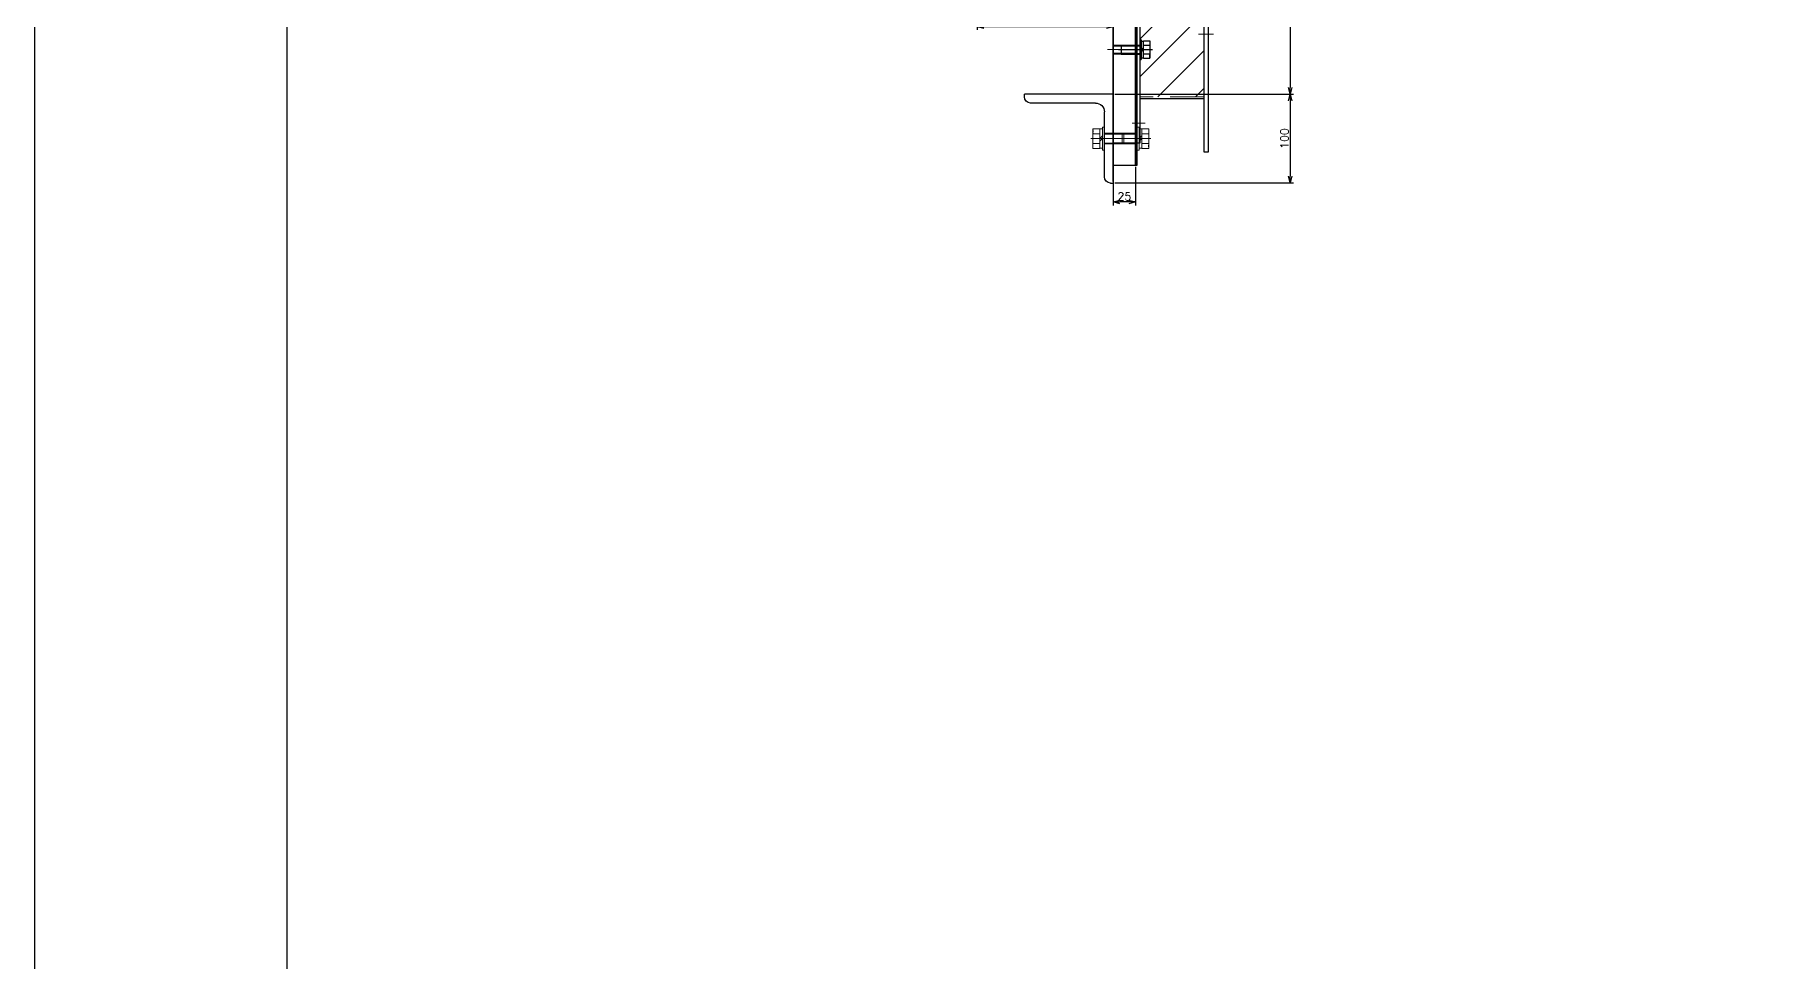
# Model space of a CAD drawing. Header units: millimetres. Extents: x -16130 to 36813, y -8099 to 27484.
# Drawn here: x 26029 to 27993, y 14355 to 15397 of the extents above; entities that cross this region are included whole.
import ezdxf

# ---------------------------------------------------------------- set-up
doc = ezdxf.new("R2010")
doc.units = ezdxf.units.MM
doc.header["$LTSCALE"] = 6
doc.header["$PDMODE"] = 99
doc.header["$PDSIZE"] = 1
for name, pattern in [('CENTER2', [28.575, 19.05, -3.175, 3.175, -3.175]), ('HIDDEN', [9.525, 6.35, -3.175]), ('PHANTOM2', [31.75, 15.875, -3.175, 3.175, -3.175, 3.175, -3.175])]:
    doc.linetypes.add(name, pattern=pattern)
for name, color, linetype, lineweight in [('04_HIDDEN', 2, 'HIDDEN', 13), ('05_CENTER', 4, 'CENTER2', 13), ('06_PHANTOM', 2, 'PHANTOM2', 13), ('08_DIM', 3, 'Continuous', 13)]:
    doc.layers.add(name, color=color, linetype=linetype, lineweight=lineweight)
doc.layers.add('10_DRAFT', color=8, linetype='Continuous', lineweight=0, plot=False)
doc.styles.add('KSS_TXT', font='txt.shx', dxfattribs={"bigfont": 'extfont2.shx'})
doc.styles.add('KSS_TXT_L', font='txt.shx', dxfattribs={"height": 3, "bigfont": 'extfont2.shx'})
doc.dimstyles.new('KSS_DIM', dxfattribs={"dimtxt": 3, "dimasz": 2.5, "dimexe": 1.25, "dimexo": 0.625, "dimtad": 1, "dimdsep": 46, "dimtxsty": 'KSS_TXT', "dimblk": 'OPEN30', "dimcen": 0, "dimazin": 2, "dimtfac": 0.75, "dimtmove": 0, "dimatfit": 3, "dimldrblk": 'OPEN30', "dimfxl": 1, "dimtolj": 1, "dimarcsym": 0})

# ---------------------------------------------------------------- blocks, each defined once
blk = doc.blocks.new('A$C35092195_1_1')
at = {"color": 9}
for p, q in [((1, -80.7), (0, -79.7)), ((24, -80.7), (1, -80.7)), ((25, -79.7), (24, -80.7)), ((1, -240.7), (0, -241.7)), ((24, -240.7), (1, -240.7)), ((25, -241.7), (24, -240.7))]:
    blk.add_line(p, q, dxfattribs=at)
at = {"color": 0}
blk.add_lwpolyline([(25, -680), (25, 680), (0, 680), (0, -680)], close=True, dxfattribs=at)
at = {"layer": '04_HIDDEN'}
for p, q in [((25, 656), (0, 656)), ((25, 654.7), (0, 654.7)), ((25, 645.2), (0, 645.2)), ((25, 644), (0, 644)), ((25, 346), (0, 346)), ((25, 344.8), (0, 344.8)), ((25, 335.3), (0, 335.3)), ((25, 334), (0, 334)), ((0, 222.1), (25, 222.1)), ((0, 220.1), (25, 220.1)), ((25, 204.1), (0, 204.1)), ((25, 202.1), (0, 202.1)), ((25, 185), (0, 185)), ((25, 183), (0, 183)), ((0, 167), (25, 167)), ((0, 165), (25, 165)), ((0, 152.5), (25, 152.5)), ((0, -152.5), (25, -152.5)), ((0, -165), (25, -165)), ((0, -167), (25, -167)), ((25, -183), (0, -183)), ((25, -185), (0, -185)), ((0, -202.1), (25, -202.1)), ((0, -204.1), (25, -204.1)), ((25, -220.1), (0, -220.1)), ((25, -222.1), (0, -222.1)), ((25, -334), (0, -334)), ((25, -335.2), (0, -335.2)), ((25, -344.7), (0, -344.7)), ((25, -346), (0, -346)), ((25, -644), (0, -644)), ((25, -645.2), (0, -645.2)), ((25, -654.7), (0, -654.7)), ((25, -656), (0, -656))]:
    blk.add_line(p, q, dxfattribs=at)
at = {"layer": '04_HIDDEN', "color": 9}
for p, q in [((0, 554.9), (25, 554.9)), ((0, 553.9), (25, 553.9)), ((0, 545.9), (25, 545.9)), ((0, 544.9), (25, 544.9)), ((0, 322.5), (25, 322.5)), ((0, 321.5), (25, 321.5)), ((0, 313.5), (25, 313.5)), ((0, 312.5), (25, 312.5)), ((0, -54.7), (25, -54.7)), ((0, -55.9), (25, -55.9)), ((0, -65.4), (25, -65.4)), ((0, -66.7), (25, -66.7)), ((0, -154.7), (25, -154.7)), ((0, -155.9), (25, -155.9)), ((0, -165.4), (25, -165.4)), ((0, -166.7), (25, -166.7)), ((0, -254.7), (25, -254.7)), ((0, -255.9), (25, -255.9)), ((0, -265.4), (25, -265.4)), ((0, -266.7), (25, -266.7)), ((0, -312.5), (25, -312.5)), ((0, -313.5), (25, -313.5)), ((0, -321.5), (25, -321.5)), ((0, -322.5), (25, -322.5)), ((0, -544.9), (25, -544.9)), ((0, -545.9), (25, -545.9)), ((0, -553.9), (25, -553.9)), ((0, -554.9), (25, -554.9))]:
    blk.add_line(p, q, dxfattribs=at)
at = {"layer": '04_HIDDEN', "color": 252}
for p, q in [((0, 235), (25, 235)), ((0, 234), (25, 234)), ((0, 226), (25, 226)), ((0, 225), (25, 225)), ((0, 175), (25, 175)), ((0, 174), (25, 174)), ((0, 166), (25, 166)), ((0, 165), (25, 165))]:
    blk.add_line(p, q, dxfattribs=at)
at = {"layer": '05_CENTER'}
for p, q in [((31.1, 650), (-6.1, 650)), ((31.1, 340), (-6.1, 340)), ((-11.8, 212.1), (36.1, 212.1)), ((-11.8, 175), (36.1, 175)), ((-11.8, -175), (36.1, -175)), ((-11.8, -212.1), (36.1, -212.1)), ((31.1, -340), (-6.1, -340)), ((31.1, -650), (-6.1, -650))]:
    blk.add_line(p, q, dxfattribs=at)
at = {"layer": '05_CENTER', "color": 9}
for p, q in [((-6.4, 549.9), (32.2, 549.9)), ((-6.4, 317.5), (32.2, 317.5)), ((-4, -60.7), (29, -60.7)), ((-4, -160.7), (29, -160.7)), ((-4, -260.7), (29, -260.7)), ((-6.4, -317.5), (32.2, -317.5)), ((-6.4, -549.9), (32.2, -549.9))]:
    blk.add_line(p, q, dxfattribs=at)
at = {"layer": '05_CENTER', "color": 252}
for p, q in [((-6.4, 230), (32.2, 230)), ((-6.4, 170), (32.2, 170))]:
    blk.add_line(p, q, dxfattribs=at)
at = {"layer": '10_DRAFT'}
for p, q in [((0, 0), (25, 0)), ((0, -160.7), (25, -160.7))]:
    blk.add_line(p, q, dxfattribs=at)
blk = doc.blocks.new('A$C358B54E7_1_1')
h = blk.add_hatch()
h.set_pattern_fill('_USER', color=3, scale=30, angle=45, pattern_type=0)
h.set_pattern_definition([(45, (-23634.867, -3058.926), (-21.213203, 21.213203), [])])
h.paths.add_polyline_path([(75, 603), (3, 603), (3, -603), (75, -603)])
at = {"color": 0}
for p, q in [((3, 605), (75, 605)), ((0, 229.1), (3, 229.1)), ((80, 229.1), (83, 229.1)), ((83, 229.1), (83, 195.1)), ((83, 195.1), (80, 195.1)), ((0, -195.1), (3, -195.1)), ((83, -195.1), (80, -195.1)), ((83, -229.1), (83, -195.1)), ((0, -229.1), (3, -229.1)), ((80, -229.1), (83, -229.1)), ((3, -605), (75, -605))]:
    blk.add_line(p, q, dxfattribs=at)
for points in [[(3, 655), (3, -655), (0, -655), (0, 655)], [(75, 665), (75, -665), (80, -665), (80, 665)]]:
    blk.add_lwpolyline(points, close=True, dxfattribs=at)
at = {"color": 3}
for points in [[(1, 229.1), (1, 228.1), (1, 228.1), (0, 229.1)], [(80, 229.1), (81.5, 229.1), (81.5, 229.1), (80, 230.6)], [(1, 195.1), (1, 196.1), (1, 196.1), (0, 195.1)], [(80, 195.1), (81.5, 195.1), (81.5, 195.1), (80, 193.6)], [(1, -80.7), (1, -81.7), (1, -81.7), (0, -80.7)], [(79, -80.7), (79, -81.7), (79, -81.7), (80, -80.7)], [(1, -195.1), (1, -196.1), (1, -196.1), (0, -195.1)], [(80, -195.1), (81.5, -195.1), (81.5, -195.1), (80, -193.6)], [(1, -229.1), (1, -228.1), (1, -228.1), (0, -229.1)], [(80, -229.1), (81.5, -229.1), (81.5, -229.1), (80, -230.6)], [(1, -240.7), (1, -239.7), (1, -239.7), (0, -240.7)], [(79, -240.7), (79, -239.7), (79, -239.7), (80, -240.7)]]:
    blk.add_lwpolyline(points, close=True, dxfattribs=at)
at = {"layer": '04_HIDDEN'}
for p, q in [((75, 603), (3, 603)), ((1, 226.3), (1, 197.9)), ((75, 192), (3, 192)), ((3, 190), (75, 190)), ((80, 155), (75, 155)), ((80, -155), (75, -155)), ((3, -190), (75, -190)), ((75, -192), (3, -192)), ((1, -226.3), (1, -197.9)), ((75, -603), (3, -603))]:
    blk.add_line(p, q, dxfattribs=at)
at = {"layer": '04_HIDDEN', "color": 9}
for p, q in [((80, -80.7), (0, -80.7)), ((1, -80.7), (1, -240.7)), ((79, -82.7), (1, -82.7)), ((79, -240.7), (79, -80.7)), ((80, -240.7), (0, -240.7)), ((79, -238.7), (1, -238.7))]:
    blk.add_line(p, q, dxfattribs=at)
at = {"layer": '04_HIDDEN'}
for points in [[(83, 229.1), (83, 226.3), (1, 226.3), (1, 229.1)], [(83, 195.1), (83, 197.9), (1, 197.9), (1, 195.1)], [(83, -195.1), (83, -197.9), (1, -197.9), (1, -195.1)], [(83, -229.1), (83, -226.3), (1, -226.3), (1, -229.1)]]:
    blk.add_lwpolyline(points, close=True, dxfattribs=at)
at = {"layer": '05_CENTER'}
for p, q in [((-5.8, 632.6), (8.9, 632.6)), ((8.8, 549.9), (-5.9, 549.9)), ((85.9, 532.6), (68.9, 532.6)), ((8.8, 317.5), (-5.9, 317.5)), ((8.8, -317.5), (-5.9, -317.5)), ((8.8, -549.9), (-5.9, -549.9)), ((85.9, -532.6), (68.9, -532.6)), ((-5.8, -632.6), (8.9, -632.6))]:
    blk.add_line(p, q, dxfattribs=at)
at = {"layer": '06_PHANTOM'}
for p, q in [((0, 190), (3, 190)), ((0, -190), (3, -190))]:
    blk.add_line(p, q, dxfattribs=at)
at = {"layer": '10_DRAFT'}
for p, q in [((83, 212.1), (0, 212.1)), ((80, 0), (0, 0)), ((0, -160.7), (80, -160.7)), ((83, -212.1), (0, -212.1))]:
    blk.add_line(p, q, dxfattribs=at)
blk = doc.blocks.new('A$C7AFA21F4_1_1_1_1')
at = {"color": 0}
for p, q in [((-11, 1.5), (11, 1.5)), ((-11, 1.5), (-11, 0)), ((-11, 0), (11, 0)), ((-9.8, 11), (9.8, 11)), ((-9.8, 4), (-9.8, 11)), ((9.8, 4), (-9.8, 4)), ((-9.2, 4), (-9.2, 1.5)), ((-4.9, 4), (-4.9, 11)), ((0, 1.5), (-2.5, 4)), ((0, 4), (2.5, 1.5)), ((4.9, 4), (4.9, 11)), ((9.2, 1.5), (9.2, 4)), ((9.8, 4), (9.8, 11)), ((11, 0), (11, 1.5))]:
    blk.add_line(p, q, dxfattribs=at)
at = {"color": 0, "linetype": 'HIDDEN'}
for p, q in [((-5, -21), (-5, 0)), ((-4.2, -21), (-4.2, 0)), ((4.2, -21), (4.2, 0)), ((5, -21), (5, 0)), ((-5, -21), (5, -21))]:
    blk.add_line(p, q, dxfattribs=at)
at = {"color": 0, "linetype": 'CENTER2'}
blk.add_line((0, -24), (0, 14), dxfattribs=at)
at = {"layer": '10_DRAFT', "style": 'KSS_TXT_L'}
blk.add_text('BT-M10x25L,SW,PW', height=0.3, dxfattribs=at).set_placement((5.1, 10.7))
blk = doc.blocks.new('A$C437C52AB_1_1')
at = {"color": 0}
for p, q in [((-13, 2), (13, 2)), ((-13, 2), (-13, 0)), ((-13, 0), (13, 0)), ((-11, 13), (11, 13)), ((-11, 5), (-11, 13)), ((-11, 5), (11, 5)), ((-10.8, 5), (-10.8, 2)), ((-5.5, 5), (-5.5, 13)), ((0, 2), (-3, 5)), ((0, 5), (3, 2)), ((5.5, 5), (5.5, 13)), ((10.8, 2), (10.8, 5)), ((11, 5), (11, 13)), ((13, 0), (13, 2))]:
    blk.add_line(p, q, dxfattribs=at)
at = {"color": 0, "linetype": 'HIDDEN'}
for p, q in [((-6, -15), (-6, 0)), ((-5.1, -15), (-5.1, 0)), ((5.1, -15), (5.1, 0)), ((6, -15), (6, 0)), ((-6, -15), (6, -15))]:
    blk.add_line(p, q, dxfattribs=at)
at = {"color": 0, "linetype": 'CENTER2'}
blk.add_line((0, -17), (0, 15.4), dxfattribs=at)
at = {"layer": '10_DRAFT', "style": 'KSS_TXT_L'}
blk.add_text('BT-M12x20L,SW,PW', height=0.3, dxfattribs=at).set_placement((6.2, 12.7))
blk = doc.blocks.new('A$C32FF5B4F_1_1')
at = {"color": 0}
for p, q in [((0, 590), (2, 590)), ((0, -590), (2, -590))]:
    blk.add_line(p, q, dxfattribs=at)
blk.add_lwpolyline([(2, -680), (2, 680), (0, 680), (0, -680)], close=True, dxfattribs=at)
at = {"layer": '04_HIDDEN'}
for p, q in [((0, 262.5), (2, 262.5)), ((0, 232.5), (2, 232.5)), ((0, 152.5), (2, 152.5)), ((0, -152.5), (2, -152.5)), ((0, -232.5), (2, -232.5)), ((0, -262.5), (2, -262.5))]:
    blk.add_line(p, q, dxfattribs=at)
at = {"layer": '04_HIDDEN', "color": 9}
for p, q in [((0, -80.7), (2, -80.7)), ((0, -240.7), (2, -240.7))]:
    blk.add_line(p, q, dxfattribs=at)
at = {"layer": '05_CENTER'}
for p, q in [((8.1, 650), (-6.1, 650)), ((8.1, -650), (-6.1, -650))]:
    blk.add_line(p, q, dxfattribs=at)
at = {"layer": '05_CENTER', "color": 9}
for p, q in [((-6.4, 549.9), (9.2, 549.9)), ((-6.4, 317.5), (9.2, 317.5)), ((-6.4, -317.5), (9.2, -317.5)), ((-6.4, -549.9), (9.2, -549.9))]:
    blk.add_line(p, q, dxfattribs=at)
at = {"layer": '10_DRAFT'}
for p, q in [((0, 247.5), (2, 247.5)), ((0, 0), (2, 0)), ((0, -160.7), (2, -160.7)), ((0, -247.5), (2, -247.5))]:
    blk.add_line(p, q, dxfattribs=at)
blk = doc.blocks.new('_Open30')
at = {"color": 0, "linetype": 'ByBlock', "lineweight": -2}
for p, q in [((-1, 0.27), (0, 0)), ((0, 0), (-1, -0.27)), ((0, 0), (-1, 0))]:
    blk.add_line(p, q, dxfattribs=at)
blk = doc.blocks.new('*D2047')
at = {"layer": '08_DIM', "color": 0, "lineweight": -2, "transparency": 16777216}
for p, q in [((27242.1, 15248.3), (27242.1, 15205)), ((27267.1, 15248.3), (27267.1, 15205)), ((27259.6, 15208.8), (27249.6, 15208.8))]:
    blk.add_line(p, q, dxfattribs=at)
at = {"layer": 'Defpoints', "color": 0, "transparency": 16777216}
for p in [(27242.1, 15250.2), (27267.1, 15250.2), (27242.1, 15208.8)]:
    blk.add_point(p, dxfattribs=at)
at = {"layer": '08_DIM', "color": 0, "lineweight": -2, "transparency": 16777216, "xscale": 7.5, "yscale": 7.5, "zscale": 7.5, "rotation": 180}
blk.add_blockref('_Open30', (27242.1, 15208.8), dxfattribs=at)
at = {"layer": '08_DIM', "color": 0, "lineweight": -2, "transparency": 16777216, "xscale": 7.5, "yscale": 7.5, "zscale": 7.5}
blk.add_blockref('_Open30', (27267.1, 15208.8), dxfattribs=at)
at = {"layer": '08_DIM', "color": 0, "transparency": 16777216, "insert": (27254.6, 15215.1), "char_height": 9, "attachment_point": 5, "style": 'KSS_TXT'}
blk.add_mtext('\\A1;25', dxfattribs=at)
blk = doc.blocks.new('A$C3D892AFF_1_1')
at = {"color": 0}
for p, q in [((-13, 2), (13, 2)), ((-13, 2), (-13, 0)), ((-13, 0), (13, 0)), ((-11, 13), (11, 13)), ((-11, 5), (-11, 13)), ((-11, 5), (11, 5)), ((-10.8, 5), (-10.8, 2)), ((-5.5, 5), (-5.5, 13)), ((0, 2), (-3, 5)), ((0, 5), (3, 2)), ((5.5, 5), (5.5, 13)), ((10.8, 2), (10.8, 5)), ((11, 5), (11, 13)), ((13, 0), (13, 2))]:
    blk.add_line(p, q, dxfattribs=at)
at = {"color": 0, "linetype": 'HIDDEN'}
for p, q in [((-6, -20), (-6, 0)), ((-5.1, -20), (-5.1, 0)), ((5.1, -20), (5.1, 0)), ((6, -20), (6, 0)), ((-6, -20), (6, -20))]:
    blk.add_line(p, q, dxfattribs=at)
at = {"color": 0, "linetype": 'CENTER2'}
blk.add_line((0, -22), (0, 15.4), dxfattribs=at)
at = {"layer": '10_DRAFT', "style": 'KSS_TXT_L'}
blk.add_text('BT-M12x25L,SW,PW', height=0.3, dxfattribs=at).set_placement((6.2, 12.7))
blk = doc.blocks.new('A$C2B834F33_1_1')
at = {"color": 0}
for p, q in [((0, 0), (-100, 0)), ((-100, -3), (-100, 0)), ((0, 0), (0, -100)), ((-93, -10), (-20, -10)), ((-10, -20), (-10, -93)), ((-3, -100), (0, -100))]:
    blk.add_line(p, q, dxfattribs=at)
for centre, radius, start, end in [((-93, -3), 7, 180, 270), ((-20, -20), 10, 0, 90), ((-3, -93), 7, 180, 270)]:
    blk.add_arc(centre, radius, start, end, dxfattribs=at)
blk = doc.blocks.new('*D3929')
at = {"layer": '08_DIM', "color": 0, "lineweight": -2, "transparency": 16777216}
for p, q in [((27244, 16530.2), (27444.8, 16530.2)), ((27441.1, 16522.7), (27441.1, 15337.7)), ((27244, 15330.2), (27444.8, 15330.2))]:
    blk.add_line(p, q, dxfattribs=at)
at = {"layer": 'Defpoints', "color": 0, "transparency": 16777216}
for p in [(27242.1, 16530.2), (27242.1, 15330.2), (27441.1, 15330.2)]:
    blk.add_point(p, dxfattribs=at)
at = {"layer": '08_DIM', "color": 0, "lineweight": -2, "transparency": 16777216, "xscale": 7.5, "yscale": 7.5, "zscale": 7.5}
for p, rotation in [((27441.1, 16530.2), 90), ((27441.1, 15330.2), 270)]:
    blk.add_blockref('_Open30', p, dxfattribs=dict(at, rotation=rotation))
at = {"layer": '08_DIM', "color": 0, "transparency": 16777216, "insert": (27434.7, 15930.2), "char_height": 9, "attachment_point": 5, "rotation": 90, "style": 'KSS_TXT'}
blk.add_mtext('\\A1;1200', dxfattribs=at)
blk = doc.blocks.new('*D3930')
at = {"layer": '08_DIM', "color": 0, "lineweight": -2, "transparency": 16777216}
for p, q in [((27244, 15330.2), (27444.8, 15330.2)), ((27441.1, 15322.7), (27441.1, 15237.7)), ((27244, 15230.2), (27444.8, 15230.2))]:
    blk.add_line(p, q, dxfattribs=at)
at = {"layer": 'Defpoints', "color": 0, "transparency": 16777216}
for p in [(27242.1, 15330.2), (27242.1, 15230.2), (27441.1, 15230.2)]:
    blk.add_point(p, dxfattribs=at)
at = {"layer": '08_DIM', "color": 0, "lineweight": -2, "transparency": 16777216, "xscale": 7.5, "yscale": 7.5, "zscale": 7.5}
for p, rotation in [((27441.1, 15330.2), 90), ((27441.1, 15230.2), 270)]:
    blk.add_blockref('_Open30', p, dxfattribs=dict(at, rotation=rotation))
at = {"layer": '08_DIM', "color": 0, "transparency": 16777216, "insert": (27434.7, 15280.2), "char_height": 9, "attachment_point": 5, "rotation": 90, "style": 'KSS_TXT'}
blk.add_mtext('\\A1;100', dxfattribs=at)
blk = doc.blocks.new('*D3933')
at = {"layer": '08_DIM', "color": 0, "lineweight": -2, "transparency": 16777216}
for p, q in [((27089.1, 15533), (27089.1, 15402.3)), ((27234.6, 15406), (27096.6, 15406)), ((27242.1, 15232), (27242.1, 15409.8))]:
    blk.add_line(p, q, dxfattribs=at)
at = {"layer": 'Defpoints', "color": 0, "transparency": 16777216}
for p in [(27089.1, 15534.8), (27089.1, 15406), (27242.1, 15230.2)]:
    blk.add_point(p, dxfattribs=at)
at = {"layer": '08_DIM', "color": 0, "lineweight": -2, "transparency": 16777216, "xscale": 7.5, "yscale": 7.5, "zscale": 7.5, "rotation": 180}
blk.add_blockref('_Open30', (27089.1, 15406), dxfattribs=at)
at = {"layer": '08_DIM', "color": 0, "lineweight": -2, "transparency": 16777216, "xscale": 7.5, "yscale": 7.5, "zscale": 7.5}
blk.add_blockref('_Open30', (27242.1, 15406), dxfattribs=at)
at = {"layer": '08_DIM', "color": 0, "transparency": 16777216, "insert": (27165.6, 15412.4), "char_height": 9, "attachment_point": 5, "style": 'KSS_TXT'}
blk.add_mtext('\\A1;153', dxfattribs=at)

msp = doc.modelspace()

# ---------------------------------------------------------------- linework, layer by layer
at = {"color": 2}
for points in [[(36813.30337, 12196.5069), (26029.08545, 12196.5069), (26029.08545, 21546.28714), (36813.30337, 21546.28714)], [(26312.91024, 17119.66734), (31701.83911, 17119.66734), (31701.83911, 13050.86127), (26312.91024, 13050.86127)]]:
    msp.add_lwpolyline(points, close=True, dxfattribs=at)

# ---------------------------------------------------------------- block references
for name, p in [('A$C35092195_1_1', (27242.13332, 15930.15446)), ('A$C32FF5B4F_1_1', (27267.13332, 15930.15446)), ('A$C358B54E7_1_1', (27269.1332, 15930.15458))]:
    msp.add_blockref(name, p)
at = {"rotation": 270}
msp.add_blockref('A$C7AFA21F4_1_1_1_1', (27272.1332, 15380.22844), dxfattribs=at)
at = {"xscale": -1, "rotation": 270}
msp.add_blockref('A$C2B834F33_1_1', (27242.13332, 15330.15458), dxfattribs=at)
at = {"layer": '04_HIDDEN'}
for name, p, rotation in [('A$C3D892AFF_1_1', (27232.13332, 15280.15445), 89.99999999999999), ('A$C437C52AB_1_1', (27269.1332, 15280.15457), 270)]:
    msp.add_blockref(name, p, dxfattribs=dict(at, rotation=rotation))

# ---------------------------------------------------------------- dimensions: what is measured, and where the dimension line sits
at = {"layer": '08_DIM'}
for base, p1, p2, picture, middle in [((27441.09944, 15330.15458), (27242.13332, 16530.15458), (27242.13332, 15330.15458), '*D3929', (27434.72444, 15930.15458)), ((27441.09944, 15230.15458), (27242.13332, 15330.15458), (27242.13332, 15230.15458), '*D3930', (27434.72444, 15280.15458))]:
    dim = msp.add_linear_dim(base=base, p1=p1, p2=p2, angle=90, dimstyle='KSS_DIM', override={"dimscale": 3}, dxfattribs=at)
    dim.commit()
    dim.dimension.update_dxf_attribs({"geometry": picture, "text_midpoint": middle})
at = {"layer": '08_DIM', "color": 1}
dim = msp.add_linear_dim(base=(27089.13385, 15406.01051), p1=(27242.13332, 15230.15458), p2=(27089.13385, 15534.83996), dimstyle='KSS_DIM', override={"dimscale": 3}, dxfattribs=at)
dim.commit()
dim.dimension.update_dxf_attribs({"geometry": '*D3933', "text_midpoint": (27165.63358, 15412.39176)})
at = {"layer": '08_DIM', "color": 6}
dim = msp.add_linear_dim(base=(27242.13332, 15208.76692), p1=(27267.13332, 15250.15446), p2=(27242.13332, 15250.15446), dimstyle='KSS_DIM', override={"dimscale": 3}, dxfattribs=at)
dim.commit()
dim.dimension.update_dxf_attribs({"geometry": '*D2047', "text_midpoint": (27254.63332, 15215.14817)})

doc.saveas('drawing.dxf')
